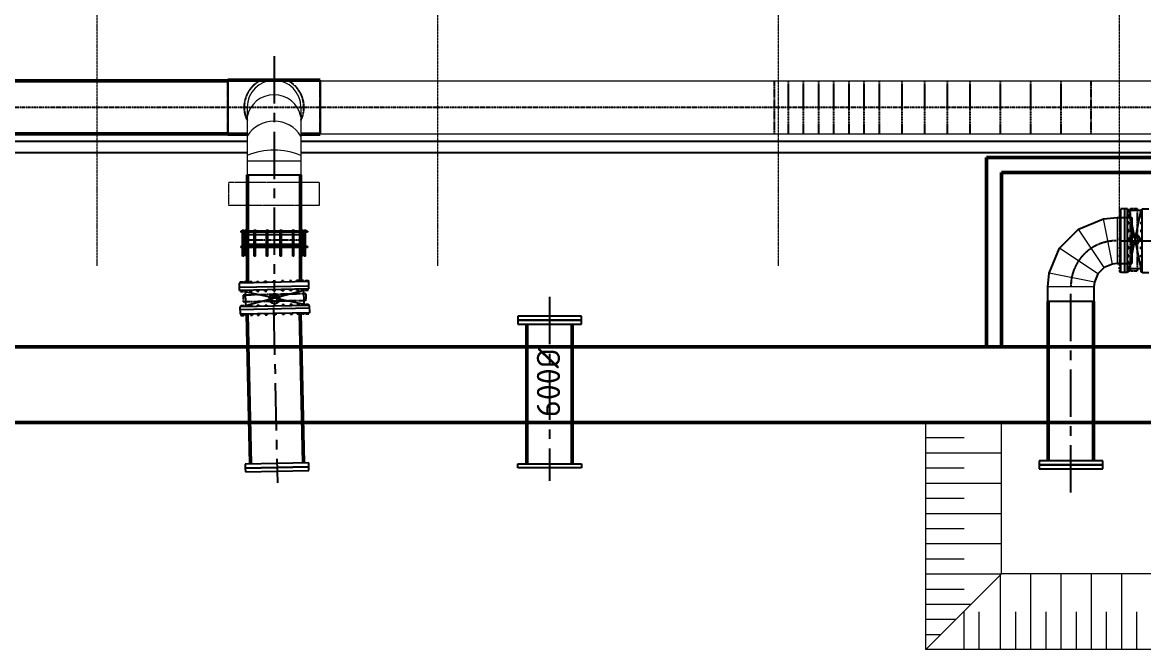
# Model space of a CAD drawing. Header units: inches. Extents: x 86328 to 235202, y 68629 to 184293.
# Drawn here: x 163014 to 177821, y 111675 to 119960 of the extents above; entities that cross this region are included whole.
import ezdxf

# ---------------------------------------------------------------- set-up
doc = ezdxf.new("R2010")
doc.units = ezdxf.units.IN
doc.header["$MEASUREMENT"] = 0
for name, pattern in [('CENTER', [2, 1.25, -0.25, 0.25, -0.25]), ('HIDDEN', [0.375, 0.25, -0.125]), ('PHANTOM2', [1.25, 0.625, -0.125, 0.125, -0.125, 0.125, -0.125])]:
    doc.linetypes.add(name, pattern=pattern)
for name, color, linetype, lineweight in [('.5', 8, 'Continuous', 0), ('DIM', 251, 'Continuous', 0), ('hid', 8, 'HIDDEN', 0), ('plan', 8, 'Continuous', 0)]:
    doc.layers.add(name, color=color, linetype=linetype, lineweight=lineweight)
for name, color, linetype in [('1', 1, 'CENTER'), ('2', 2, 'HIDDEN'), ('pipes', 2, 'Continuous'), ('sleeve type coupling', 1, 'Continuous'), ('steel elbow 90deg', 3, 'Continuous'), ('text', 3, 'Continuous')]:
    doc.layers.add(name, color=color, linetype=linetype)
doc.styles.add('ISO', font='isocpeur.ttf')

msp = doc.modelspace()

# ---------------------------------------------------------------- linework, layer by layer
at = {"layer": '.5', "color": 8, "linetype": 'CENTER', "ltscale": 10}
for p, q in [((164001, 116744), (164001, 148031)), ((168501, 116744), (168501, 147989)), ((173001, 116744), (173001, 148030)), ((177501, 116744), (177501, 147990))]:
    msp.add_line(p, q, dxfattribs=at)
at = {"color": 8, "linetype": 'CENTER', "ltscale": 500}
for p, q in [((166337, 119515), (166337, 116397)), ((177501, 117075), (184018, 117075)), ((176861, 113750), (176861, 116459)), ((169976, 116333), (169976, 113905)), ((166331, 116193), (166381, 113878))]:
    msp.add_line(p, q, dxfattribs=at)
at = {"color": 8, "linetype": 'PHANTOM2', "ltscale": 20}
msp.add_line((144984, 118840), (183127, 118840), dxfattribs=at)
at = {"color": 8}
for p, q in [((177504, 117483), (177504, 117459)), ((177521, 117483), (177504, 117483)), ((177521, 117459), (177504, 117459)), ((177521, 116655), (177521, 117495)), ((177609, 117495), (177521, 117495)), ((177573, 116655), (177573, 117495)), ((177608, 117479), (177786, 117479)), ((177609, 116655), (177609, 117495)), ((177626, 117483), (177609, 117483)), ((177626, 117459), (177609, 117459)), ((177625, 117483), (177786, 116707)), ((177786, 117479), (177625, 116704)), ((177626, 117483), (177626, 117459)), ((177648, 117479), (177648, 117503)), ((177739, 117479), (177739, 117503)), ((177786, 117483), (177786, 117459)), ((177786, 117483), (177803, 117483)), ((177786, 117459), (177803, 117459)), ((177803, 117495), (177892, 117495)), ((177803, 116655), (177803, 117495)), ((177504, 117414), (177504, 117389)), ((177521, 117414), (177504, 117414)), ((177521, 117389), (177504, 117389)), ((177504, 117323), (177504, 117299)), ((177521, 117323), (177504, 117323)), ((177521, 117299), (177504, 117299)), ((177626, 117414), (177609, 117414)), ((177626, 117389), (177609, 117389)), ((177626, 117323), (177609, 117323)), ((177626, 117299), (177609, 117299)), ((177626, 117414), (177626, 117389)), ((177626, 117323), (177626, 117299)), ((177786, 117414), (177786, 117389)), ((177786, 117414), (177803, 117414)), ((177786, 117389), (177803, 117389)), ((177786, 117323), (177786, 117299)), ((177786, 117323), (177803, 117323)), ((177786, 117299), (177803, 117299)), ((177504, 117218), (177504, 117194)), ((177521, 117218), (177504, 117218)), ((177521, 117194), (177504, 117194)), ((177626, 117218), (177609, 117218)), ((177626, 117194), (177609, 117194)), ((177626, 117218), (177626, 117194)), ((177786, 117218), (177786, 117194)), ((177786, 117218), (177803, 117218)), ((177786, 117194), (177803, 117194)), ((177521, 117105), (177504, 117105)), ((177504, 117081), (177504, 117105)), ((177521, 117081), (177504, 117081)), ((177521, 116993), (177504, 116993)), ((177504, 116968), (177504, 116993)), ((177626, 117105), (177609, 117105)), ((177626, 117081), (177609, 117081)), ((177626, 116993), (177609, 116993)), ((177626, 117081), (177626, 117105)), ((177626, 116968), (177626, 116993)), ((177786, 117105), (177803, 117105)), ((177786, 117081), (177786, 117105)), ((177786, 117081), (177803, 117081)), ((177786, 116993), (177803, 116993)), ((177786, 116968), (177786, 116993)), ((177521, 116968), (177504, 116968)), ((177521, 116887), (177504, 116887)), ((177504, 116863), (177504, 116887)), ((177521, 116863), (177504, 116863)), ((177626, 116968), (177609, 116968)), ((177626, 116887), (177609, 116887)), ((177626, 116863), (177609, 116863)), ((177626, 116863), (177626, 116887)), ((177786, 116968), (177803, 116968)), ((177786, 116887), (177803, 116887)), ((177786, 116863), (177786, 116887)), ((177786, 116863), (177803, 116863)), ((177521, 116797), (177504, 116797)), ((177504, 116773), (177504, 116797)), ((177521, 116773), (177504, 116773)), ((177521, 116728), (177504, 116728)), ((177504, 116704), (177504, 116728)), ((177521, 116704), (177504, 116704)), ((177521, 116690), (177504, 116690)), ((177504, 116690), (177504, 116665)), ((177608, 116707), (177786, 116707)), ((177626, 116797), (177609, 116797)), ((177626, 116773), (177609, 116773)), ((177626, 116728), (177609, 116728)), ((177626, 116704), (177609, 116704)), ((177626, 116690), (177609, 116690)), ((177626, 116773), (177626, 116797)), ((177626, 116704), (177626, 116728)), ((177626, 116690), (177626, 116665)), ((177648, 116679), (177648, 116707)), ((177739, 116679), (177739, 116707)), ((177786, 116797), (177803, 116797)), ((177786, 116773), (177786, 116797)), ((177786, 116773), (177803, 116773)), ((177786, 116728), (177803, 116728)), ((177786, 116704), (177786, 116728)), ((177786, 116704), (177803, 116704)), ((177786, 116690), (177803, 116690)), ((177786, 116690), (177786, 116665)), ((166796, 116536), (165880, 116516)), ((165890, 116534), (165929, 116534)), ((165905, 116517), (165905, 116534)), ((165914, 116517), (165914, 116534)), ((165929, 116517), (165929, 116534)), ((165948, 116535), (165972, 116535)), ((165948, 116518), (165948, 116535)), ((165973, 116518), (165972, 116535)), ((166017, 116536), (166042, 116537)), ((166018, 116519), (166017, 116536)), ((166042, 116520), (166042, 116537)), ((166108, 116538), (166132, 116539)), ((166108, 116521), (166108, 116538)), ((166132, 116522), (166132, 116539)), ((166213, 116541), (166237, 116541)), ((166213, 116523), (166213, 116541)), ((166237, 116524), (166237, 116541)), ((166350, 116544), (166326, 116543)), ((166326, 116526), (166326, 116543)), ((166350, 116526), (166350, 116544)), ((166463, 116546), (166438, 116545)), ((166439, 116528), (166438, 116545)), ((166463, 116529), (166463, 116546)), ((166544, 116531), (166543, 116548)), ((166568, 116548), (166543, 116548)), ((166568, 116531), (166568, 116548)), ((166634, 116533), (166634, 116550)), ((166658, 116550), (166634, 116550)), ((166658, 116533), (166658, 116550)), ((166727, 116552), (166703, 116551)), ((166703, 116534), (166703, 116551)), ((166728, 116535), (166727, 116552)), ((166746, 116552), (166786, 116553)), ((166747, 116535), (166746, 116552)), ((166762, 116535), (166761, 116553)), ((166771, 116536), (166771, 116553)), ((166786, 116553), (166786, 116536)), ((166798, 116440), (166796, 116536)), ((177504, 116665), (177521, 116665)), ((177609, 116655), (177521, 116655)), ((177626, 116665), (177609, 116665)), ((177786, 116665), (177803, 116665)), ((177803, 116655), (177892, 116655)), ((165882, 116420), (165880, 116516)), ((166798, 116476), (165881, 116456)), ((166798, 116440), (165882, 116420)), ((165890, 116516), (165890, 116534)), ((165893, 116403), (165892, 116420)), ((165893, 116403), (165932, 116404)), ((165907, 116403), (165907, 116421)), ((165917, 116404), (165916, 116421)), ((165932, 116404), (165931, 116421)), ((165951, 116404), (165951, 116422)), ((165951, 116405), (166731, 116237)), ((165951, 116404), (165975, 116405)), ((165954, 116423), (165958, 116220)), ((165958, 116220), (166730, 116422)), ((165975, 116405), (165975, 116422)), ((166020, 116406), (166020, 116423)), ((166020, 116406), (166044, 116406)), ((166044, 116406), (166044, 116424)), ((166110, 116408), (166110, 116425)), ((166110, 116408), (166135, 116408)), ((166135, 116408), (166134, 116426)), ((166216, 116410), (166215, 116427)), ((166216, 116410), (166240, 116411)), ((166240, 116411), (166239, 116428)), ((166328, 116413), (166328, 116430)), ((166353, 116413), (166328, 116413)), ((166353, 116413), (166352, 116430)), ((166441, 116415), (166441, 116432)), ((166465, 116416), (166441, 116415)), ((166465, 116416), (166465, 116433)), ((166546, 116417), (166546, 116435)), ((166570, 116418), (166546, 116417)), ((166570, 116418), (166570, 116435)), ((166637, 116419), (166636, 116437)), ((166661, 116420), (166637, 116419)), ((166661, 116420), (166660, 116437)), ((166706, 116421), (166705, 116438)), ((166730, 116421), (166706, 116421)), ((166726, 116439), (166731, 116237)), ((166730, 116421), (166730, 116439)), ((166749, 116422), (166749, 116439)), ((166749, 116422), (166788, 116423)), ((166764, 116422), (166764, 116439)), ((166774, 116422), (166773, 116440)), ((166788, 116423), (166788, 116440)), ((165955, 116357), (165928, 116357)), ((165957, 116267), (165930, 116266)), ((166755, 116375), (166728, 116374)), ((166757, 116284), (166730, 116284)), ((166753, 116237), (166792, 116238)), ((166768, 116238), (166769, 116220)), ((166778, 116238), (166778, 116220)), ((166792, 116238), (166793, 116221)), ((166803, 116221), (165887, 116201)), ((165887, 116201), (165889, 116105)), ((166804, 116185), (165887, 116165)), ((166805, 116125), (165889, 116105)), ((165897, 116218), (165936, 116219)), ((165897, 116218), (165897, 116201)), ((165899, 116105), (165899, 116088)), ((165911, 116219), (165912, 116202)), ((165914, 116106), (165914, 116088)), ((165921, 116219), (165921, 116202)), ((165923, 116106), (165924, 116089)), ((165936, 116219), (165936, 116202)), ((165938, 116106), (165939, 116089)), ((165955, 116220), (165979, 116220)), ((165955, 116220), (165955, 116203)), ((165957, 116107), (165958, 116089)), ((165958, 116089), (165982, 116090)), ((165979, 116220), (165980, 116203)), ((165982, 116107), (165982, 116090)), ((166024, 116221), (166048, 116222)), ((166024, 116221), (166025, 116204)), ((166027, 116108), (166027, 116091)), ((166027, 116091), (166051, 116091)), ((166048, 116222), (166049, 116205)), ((166051, 116109), (166051, 116091)), ((166114, 116223), (166139, 116224)), ((166114, 116223), (166115, 116206)), ((166117, 116110), (166117, 116093)), ((166117, 116093), (166142, 116093)), ((166139, 116224), (166139, 116207)), ((166141, 116111), (166142, 116093)), ((166220, 116226), (166244, 116226)), ((166220, 116226), (166220, 116208)), ((166222, 116112), (166222, 116095)), ((166222, 116095), (166247, 116096)), ((166244, 116226), (166244, 116209)), ((166246, 116113), (166247, 116096)), ((166357, 116229), (166332, 116228)), ((166332, 116228), (166333, 116211)), ((166335, 116115), (166335, 116098)), ((166359, 116098), (166335, 116098)), ((166357, 116229), (166357, 116211)), ((166359, 116115), (166359, 116098)), ((166469, 116231), (166445, 116230)), ((166445, 116230), (166446, 116213)), ((166448, 116117), (166448, 116100)), ((166472, 116101), (166448, 116100)), ((166469, 116231), (166470, 116214)), ((166472, 116118), (166472, 116101)), ((166550, 116233), (166551, 116216)), ((166575, 116233), (166550, 116233)), ((166553, 116120), (166553, 116102)), ((166577, 116103), (166553, 116102)), ((166575, 116233), (166575, 116216)), ((166577, 116120), (166577, 116103)), ((166641, 116235), (166641, 116217)), ((166665, 116235), (166641, 116235)), ((166643, 116122), (166643, 116104)), ((166668, 116105), (166643, 116104)), ((166665, 116235), (166665, 116218)), ((166667, 116122), (166668, 116105)), ((166734, 116237), (166710, 116236)), ((166710, 116236), (166710, 116219)), ((166712, 116123), (166713, 116106)), ((166737, 116106), (166713, 116106)), ((166734, 116237), (166734, 116220)), ((166737, 116124), (166737, 116106)), ((166753, 116237), (166754, 116220)), ((166756, 116124), (166756, 116107)), ((166756, 116107), (166795, 116108)), ((166771, 116124), (166771, 116107)), ((166780, 116124), (166780, 116107)), ((166795, 116108), (166795, 116125)), ((166803, 116221), (166805, 116125)), ((165899, 116088), (165939, 116089)), ((170396, 116079), (169556, 116079)), ((169556, 116079), (169556, 116027)), ((169556, 116027), (170396, 116027)), ((170396, 116027), (169556, 116027)), ((169556, 116027), (169556, 115975)), ((169556, 115975), (170396, 115975)), ((170396, 116027), (170396, 116079)), ((170396, 115975), (170396, 116027)), ((177281, 114167), (176441, 114167)), ((176441, 114167), (176441, 114115)), ((177281, 114115), (177281, 114167)), ((166796, 114143), (165956, 114125)), ((165956, 114125), (165957, 114073)), ((166797, 114091), (165957, 114073)), ((165957, 114073), (166797, 114091)), ((165957, 114073), (165958, 114021)), ((165958, 114021), (166798, 114040)), ((166797, 114091), (166796, 114143)), ((166798, 114040), (166797, 114091)), ((169556, 114127), (170396, 114127)), ((169556, 114075), (169556, 114127)), ((170396, 114075), (169556, 114075)), ((170396, 114127), (170396, 114075)), ((176441, 114115), (177281, 114115)), ((177281, 114115), (176441, 114115)), ((176441, 114115), (176441, 114063)), ((176441, 114063), (177281, 114063)), ((177281, 114063), (177281, 114115))]:
    msp.add_line(p, q, dxfattribs=at)
at = {"color": 8, "linetype": 'HIDDEN'}
for p, q in [((177648, 117503), (177739, 117503)), ((177648, 116707), (177648, 117479)), ((177739, 116707), (177739, 117479)), ((177648, 116679), (177739, 116679)), ((165928, 116357), (165930, 116266)), ((166728, 116374), (165955, 116357)), ((166730, 116284), (165957, 116267)), ((166755, 116375), (166757, 116284))]:
    msp.add_line(p, q, dxfattribs=at)
at = {"color": 8}
for centre, radius in [((177704, 117093), 65.7), ((177704, 117093), 37.5), ((166343, 116311), 65.7), ((166343, 116311), 37.5)]:
    msp.add_circle(centre, radius, dxfattribs=at)
at = {"color": 8, "linetype": 'CENTER', "ltscale": 2}
msp.add_arc((177461, 116475), 600, 89.9804, 179.9804, dxfattribs=at)
at = {"layer": '1', "color": 8}
for p, q in [((173127, 119190), (173127, 118490)), ((173327, 119190), (173327, 118490)), ((173527, 119190), (173527, 118490)), ((173727, 119190), (173727, 118490)), ((173927, 119190), (173927, 118490)), ((174127, 119190), (174127, 118490)), ((174327, 119190), (174327, 118490)), ((174627, 119190), (174627, 118490)), ((174927, 119190), (174927, 118490)), ((175227, 119190), (175227, 118490)), ((175527, 119190), (175527, 118490)), ((175927, 119190), (175927, 118490)), ((176327, 119190), (176327, 118490)), ((176727, 119190), (176727, 118490)), ((177161, 116275), (176561, 116275))]:
    msp.add_line(p, q, dxfattribs=at)
for start, end in [(116.0278, 206.0145), (333.9855, 63.9722)]:
    msp.add_arc((166337, 118840), 395, start, end, dxfattribs=at)
at = {"layer": '2', "color": 8}
for p, q in [((165727, 118490), (165727, 119190)), ((166948, 118490), (166948, 119190)), ((172948, 118490), (172948, 119190)), ((177127, 118490), (177127, 119190)), ((166687, 117084), (165987, 117084))]:
    msp.add_line(p, q, dxfattribs=at)
at = {"layer": 'DIM', "color": 8, "lineweight": 50}
for p, q in [((145297, 119190), (165732, 119190)), ((166948, 119195), (165727, 119195)), ((145297, 118490), (165732, 118490)), ((165983, 118485), (165727, 118485)), ((166948, 118485), (166692, 118485)), ((165987, 117947), (165987, 116518)), ((166687, 117947), (166687, 116534)), ((176561, 114167), (176561, 116275)), ((177161, 114167), (177161, 116275)), ((165983, 116105), (166026, 114127)), ((166683, 116120), (166726, 114142)), ((169676, 115975), (169676, 114127)), ((170276, 115975), (170276, 114127))]:
    msp.add_line(p, q, dxfattribs=at)
at = {"layer": 'DIM', "color": 8}
for p, q in [((166953, 119190), (183127, 119190)), ((165983, 118840), (165983, 117947)), ((166692, 118840), (166692, 117947)), ((166953, 118490), (183127, 118490)), ((165983, 118130), (166692, 118130)), ((177411, 116768), (177292, 117365)), ((177471, 117383), (177471, 116773)), ((177301, 116722), (176963, 117229)), ((177217, 116638), (176711, 116976)), ((177217, 116638), (176711, 116976)), ((177172, 116528), (176574, 116647)), ((177166, 116468), (176556, 116468))]:
    msp.add_line(p, q, dxfattribs=at)
at = {"layer": 'DIM', "color": 8, "linetype": 'HIDDEN', "ltscale": 7}
for p, q in [((166937, 117847), (165737, 117847)), ((165737, 117847), (165737, 117547)), ((166937, 117547), (166937, 117847)), ((165737, 117547), (166937, 117547))]:
    msp.add_line(p, q, dxfattribs=at)
at = {"layer": 'DIM', "color": 8}
for centre, radius, start, end in [((166337, 118840), 355, 0, 180), ((166337, 118644), 361, 10.9356, 169.0644), ((166337, 118234), 420, 32.2536, 147.7464), ((166337, 117343), 928, 67.5215, 112.4785)]:
    msp.add_arc(centre, radius, start, end, dxfattribs=at)
at = {"layer": 'hid', "color": 8, "ltscale": 0.1}
for p, q in [((165962, 117158), (165978, 117158)), ((165962, 117158), (165978, 117158)), ((165962, 117158), (165978, 117158)), ((165969, 117158), (165969, 117030)), ((166697, 117158), (166713, 117158)), ((166706, 117158), (166706, 117030)), ((165962, 117030), (165978, 117030)), ((165962, 117030), (165978, 117030)), ((165962, 117030), (165978, 117030)), ((166697, 117030), (166713, 117030))]:
    msp.add_line(p, q, dxfattribs=at)
at = {"layer": 'hid', "color": 8, "ltscale": 0.5}
for p, q in [((165983, 116105), (165983, 116107)), ((166683, 116120), (166683, 116122))]:
    msp.add_line(p, q, dxfattribs=at)
at = {"layer": 'pipes', "color": 8, "ltscale": 2000}
for p, q in [((165727, 119195), (165727, 118485)), ((166948, 119195), (166948, 118485)), ((165983, 118385), (158147, 118385)), ((187756, 118385), (166692, 118385)), ((165983, 118235), (158147, 118235)), ((187756, 118235), (166697, 118235)), ((169676, 114127), (170276, 114127))]:
    msp.add_line(p, q, dxfattribs=at)
at = {"layer": 'plan', "color": 8, "lineweight": 50}
for p, q in [((175746, 118175), (186538, 118175)), ((175746, 115675), (175746, 118175)), ((175946, 117975), (186338, 117975)), ((175946, 115675), (175946, 117975)), ((149713, 115675), (179091, 115675)), ((178982, 114675), (150484, 114675))]:
    msp.add_line(p, q, dxfattribs=at)
at = {"layer": 'plan', "color": 8}
for p, q in [((174946, 111675), (174946, 114675)), ((175946, 112675), (175946, 114675)), ((175452, 114470), (174952, 114470)), ((175946, 114270), (174952, 114270)), ((175452, 114070), (174952, 114070)), ((175946, 113870), (174952, 113870)), ((175452, 113670), (174952, 113670)), ((175946, 113470), (174952, 113470)), ((175452, 113270), (174952, 113270)), ((175946, 113070), (174952, 113070)), ((175452, 112870), (174952, 112870)), ((175946, 112675), (174946, 111675)), ((175941, 112670), (174952, 112670)), ((175929, 112675), (175929, 111675)), ((178714, 112675), (175946, 112675)), ((176329, 112675), (176329, 111675)), ((176729, 112675), (176729, 111675)), ((177129, 112675), (177129, 111675)), ((177529, 112675), (177529, 111675)), ((175452, 112470), (174952, 112470)), ((175541, 112270), (174952, 112270)), ((175446, 112175), (175446, 111675)), ((175646, 112175), (175646, 111675)), ((176129, 112175), (176129, 111675)), ((176529, 112175), (176529, 111675)), ((176929, 112175), (176929, 111675)), ((177329, 112175), (177329, 111675)), ((177729, 112175), (177729, 111675)), ((175341, 112070), (174952, 112070)), ((175141, 111870), (174952, 111870)), ((178580, 111675), (174946, 111675))]:
    msp.add_line(p, q, dxfattribs=at)
at = {"layer": 'sleeve type coupling', "color": 8}
for p, q in [((166777, 117202), (165897, 117202)), ((165897, 117202), (165897, 117190)), ((166777, 117190), (165897, 117190)), ((165915, 117202), (165915, 117212)), ((165945, 117212), (165915, 117212)), ((165922, 117212), (165922, 117202)), ((165922, 116998), (165922, 117190)), ((165938, 117212), (165938, 117202)), ((165938, 116998), (165938, 117190)), ((165945, 117212), (165945, 117202)), ((165952, 117158), (165952, 117190)), ((165952, 117158), (165962, 117158)), ((165955, 117202), (165955, 117212)), ((165986, 117212), (165955, 117212)), ((165962, 116998), (165962, 117190)), ((165963, 117212), (165963, 117202)), ((165978, 117212), (165978, 117202)), ((165978, 116998), (165978, 117190)), ((165978, 117158), (166075, 117158)), ((165986, 117212), (165986, 117202)), ((166068, 117202), (166068, 117212)), ((166099, 117212), (166068, 117212)), ((166075, 116998), (166075, 117190)), ((166076, 117212), (166076, 117202)), ((166091, 117212), (166091, 117202)), ((166091, 116998), (166091, 117190)), ((166091, 117158), (166239, 117158)), ((166099, 117212), (166099, 117202)), ((166231, 117202), (166231, 117212)), ((166262, 117212), (166231, 117212)), ((166239, 117212), (166239, 117202)), ((166239, 116998), (166239, 117190)), ((166255, 117212), (166255, 117202)), ((166255, 116998), (166255, 117190)), ((166255, 117158), (166420, 117158)), ((166262, 117212), (166262, 117202)), ((166444, 117212), (166413, 117212)), ((166413, 117202), (166413, 117212)), ((166420, 117212), (166420, 117202)), ((166420, 116998), (166420, 117190)), ((166436, 117212), (166436, 117202)), ((166436, 116998), (166436, 117190)), ((166436, 117158), (166584, 117158)), ((166444, 117212), (166444, 117202)), ((166576, 117202), (166576, 117212)), ((166607, 117212), (166576, 117212)), ((166584, 117212), (166584, 117202)), ((166584, 116998), (166584, 117190)), ((166599, 117212), (166599, 117202)), ((166600, 116998), (166600, 117190)), ((166600, 117158), (166697, 117158)), ((166607, 117212), (166607, 117202)), ((166689, 117202), (166689, 117212)), ((166720, 117212), (166689, 117212)), ((166697, 117212), (166697, 117202)), ((166697, 116998), (166697, 117190)), ((166712, 117212), (166712, 117202)), ((166713, 116998), (166713, 117190)), ((166723, 117158), (166713, 117158)), ((166720, 117212), (166720, 117202)), ((166723, 117158), (166723, 117190)), ((166730, 117202), (166730, 117212)), ((166760, 117212), (166730, 117212)), ((166737, 117212), (166737, 117202)), ((166737, 116998), (166737, 117190)), ((166753, 117212), (166753, 117202)), ((166753, 116998), (166753, 117190)), ((166760, 117212), (166760, 117202)), ((166777, 117202), (166777, 117190)), ((166777, 116998), (165897, 116998)), ((165897, 116998), (165897, 116986)), ((166777, 116986), (165897, 116986)), ((165915, 116986), (165915, 116976)), ((165922, 116872), (165922, 116986)), ((165938, 116872), (165938, 116986)), ((165945, 116976), (165945, 116986)), ((165952, 116998), (165952, 117030)), ((165952, 117030), (165962, 117030)), ((165955, 116986), (165955, 116976)), ((165963, 116998), (165957, 116998)), ((165963, 116872), (165963, 116986)), ((165978, 117030), (166075, 117030)), ((165978, 116872), (165978, 116986)), ((165986, 116976), (165986, 116986)), ((166068, 116986), (166068, 116976)), ((166076, 116872), (166076, 116986)), ((166091, 117030), (166239, 117030)), ((166091, 116872), (166091, 116986)), ((166099, 116976), (166099, 116986)), ((166231, 116986), (166231, 116976)), ((166239, 116872), (166239, 116986)), ((166255, 117030), (166420, 117030)), ((166255, 116872), (166255, 116986)), ((166262, 116976), (166262, 116986)), ((166413, 116986), (166413, 116976)), ((166420, 116872), (166420, 116986)), ((166436, 117030), (166584, 117030)), ((166436, 116872), (166436, 116986)), ((166444, 116976), (166444, 116986)), ((166576, 116986), (166576, 116976)), ((166584, 116872), (166584, 116986)), ((166599, 116872), (166599, 116986)), ((166600, 117030), (166697, 117030)), ((166607, 116976), (166607, 116986)), ((166689, 116986), (166689, 116976)), ((166697, 116872), (166697, 116986)), ((166712, 116872), (166712, 116986)), ((166723, 117030), (166713, 117030)), ((166720, 116976), (166720, 116986)), ((166723, 116998), (166723, 117030)), ((166730, 116986), (166730, 116976)), ((166737, 116872), (166737, 116986)), ((166753, 116872), (166753, 116986)), ((166760, 116976), (166760, 116986)), ((166777, 116998), (166777, 116986)), ((165945, 116976), (165915, 116976)), ((165938, 116872), (165922, 116872)), ((165986, 116976), (165955, 116976)), ((165978, 116872), (165963, 116872)), ((166099, 116976), (166068, 116976)), ((166091, 116872), (166076, 116872)), ((166262, 116976), (166231, 116976)), ((166255, 116872), (166239, 116872)), ((166444, 116976), (166413, 116976)), ((166436, 116872), (166420, 116872)), ((166607, 116976), (166576, 116976)), ((166599, 116872), (166584, 116872)), ((166720, 116976), (166689, 116976)), ((166712, 116872), (166697, 116872)), ((166760, 116976), (166730, 116976)), ((166753, 116872), (166737, 116872))]:
    msp.add_line(p, q, dxfattribs=at)
at = {"layer": 'sleeve type coupling', "color": 8, "linetype": 'HIDDEN', "ltscale": 25}
for p, q in [((166075, 117158), (166091, 117158)), ((166239, 117158), (166255, 117158)), ((166420, 117158), (166436, 117158)), ((166584, 117158), (166600, 117158)), ((166075, 117030), (166091, 117030)), ((166239, 117030), (166255, 117030)), ((166420, 117030), (166436, 117030)), ((166584, 117030), (166600, 117030))]:
    msp.add_line(p, q, dxfattribs=at)
at = {"layer": 'steel elbow 90deg', "color": 8}
for p, q in [((165983, 117947), (166692, 117947)), ((176963, 117229), (177292, 117365)), ((177292, 117365), (177471, 117383)), ((177471, 117383), (177664, 117383)), ((177664, 117383), (177664, 116773)), ((176711, 116976), (176963, 117229)), ((176574, 116647), (176711, 116976)), ((177301, 116722), (177217, 116638)), ((177411, 116768), (177301, 116722)), ((177471, 116773), (177411, 116768)), ((177471, 116773), (177664, 116773)), ((176556, 116468), (176574, 116647)), ((177217, 116638), (177172, 116528)), ((176556, 116275), (176556, 116468)), ((177172, 116528), (177166, 116468)), ((177166, 116468), (177166, 116275)), ((177166, 116275), (176556, 116275))]:
    msp.add_line(p, q, dxfattribs=at)

# ---------------------------------------------------------------- texts
at = {"layer": 'text', "color": 8, "style": 'ISO'}
msp.add_text('600%%C', height=307.6, rotation=90, dxfattribs=at).set_placement((170115, 114746))

doc.saveas('drawing.dxf')
